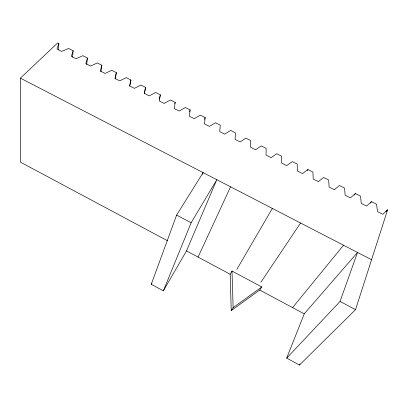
<?xml version="1.0" encoding="UTF-8"?>
<svg xmlns="http://www.w3.org/2000/svg" width="408" height="408" viewBox="0 0 408 408"><rect width="100%" height="100%" fill="white"/><g stroke="black" fill="none" stroke-linecap="round" stroke-linejoin="round"><path stroke-width="0.61" d="M58.472 49.888L58.88 43.549L57.681 42.942L20.4 78.147L20.431 162.139L167.678 240.847M72.558 57.079L73.124 50.755L68.585 48.46L61.639 51.428L56.977 49.067L58.88 43.549M73.124 50.755L71.334 56.35L76.021 58.727L82.88 55.692L87.445 57.997L85.777 63.673L90.494 66.065L97.262 62.965L101.857 65.285L100.307 71.043L105.055 73.45L111.731 70.283L116.346 72.619L114.923 78.453L119.697 80.876L126.286 77.642L130.932 79.993L129.627 85.915L134.431 88.347L140.923 85.048L145.595 87.414L144.422 93.417L149.251 95.865L155.652 92.499L160.354 94.875L159.304 100.965L164.164 103.428L170.462 99.991L175.195 102.383L174.272 108.553L179.163 111.037L185.37 107.528L190.128 109.936L189.338 116.193L194.254 118.687L200.364 115.117L205.148 117.54L204.49 123.879L209.442 126.393L215.444 122.747L220.264 125.179L219.734 131.611L224.716 134.14L230.622 130.422L235.467 132.875L235.079 139.393L240.088 141.933L245.891 138.144L250.767 140.612L250.512 147.222L255.551 149.777L261.253 145.916L266.159 148.395L266.041 155.096L271.111 157.672L276.711 153.734L281.642 156.228L281.663 163.022L286.768 165.607L292.261 161.599L297.223 164.113L297.386 170.998L302.522 173.599L307.907 169.514L312.9 172.043L313.206 179.02L318.378 181.642L323.646 177.475L328.675 180.02L329.123 187.094L334.325 189.73L339.487 185.492L344.546 188.047L345.142 195.213L350.375 197.87L355.424 193.55L360.514 196.126L361.264 203.388L366.527 206.06L371.464 201.664L376.584 204.255L377.482 211.614L382.78 214.302L387.6 209.824L355.546 309.631L299.472 365.058L286.707 358.102L304.24 313.839L357.515 252.455L340.058 301.451L286.707 358.102M86.72 64.311L87.445 57.997M100.965 71.584L101.857 65.285M115.291 78.902L116.346 72.619M129.708 86.21L130.932 79.993M144.197 93.611L145.595 87.414M159.253 99.169L160.354 94.875M174.843 103.607L175.195 102.383M189.547 111.751L190.128 109.936M204.52 119.325L205.148 117.54M299.472 365.058L299.911 363.86M163.353 290.863L191.143 222.768L216.806 179.704L186.497 250.905L163.353 290.863L151.261 284.274L176.623 215.098L203.113 172.625L202.419 174.394M198.069 257.091L230.576 186.823M230.158 274.242L231.989 271.045L261.793 286.952L259.692 290.032L231.239 310.621L230.158 274.242L186.497 250.905M236.844 269.382L272.345 208.422M151.261 284.274L151.914 283.188M307.244 170.6L307.907 169.514M231.239 310.621L233.152 307.622L261.793 286.952M260.906 282.203L300.584 223.018M354.287 195.07L355.424 193.55M370.275 203.148L371.464 201.664M292.582 307.612L343.531 245.228M385.953 211.762L387.6 209.824M20.4 78.147L371.576 259.728M176.623 215.098L191.143 222.768M340.058 301.451L355.546 309.631M259.692 290.032L304.24 313.839M231.989 271.045L233.152 307.622"/></g></svg>
